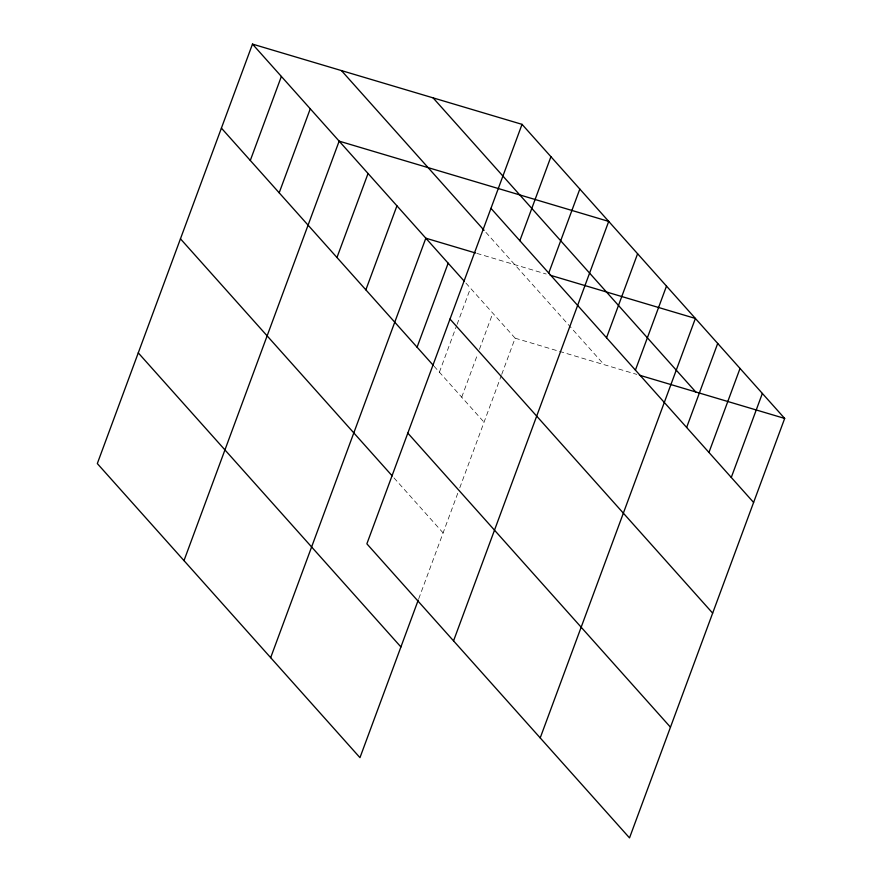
<?xml version="1.0" encoding="UTF-8"?>
<svg xmlns="http://www.w3.org/2000/svg" width="882" height="882" viewBox="0 0 882 882"><rect width="100%" height="100%" fill="white"/><g stroke="black" fill="none" stroke-linecap="round" stroke-linejoin="round"><path stroke-width="0.66" stroke-dasharray="4.41 3.31" d="M439.401 372.193L456.611 325.667M457.097 324.378L470.481 288.182M461.727 397.187L477.504 354.542M479.422 349.371L492.806 313.187M418.73 598.79L457.868 492.983M459.765 487.834L501.263 375.655M501.737 374.365L515.132 338.181L465.123 282.185M476.842 253.377L546.201 274.026M515.132 338.181L636.815 374.409M485.894 232.33L604.082 364.663M434.043 366.195L484.053 422.191M393.989 477.901L443.106 532.893"/><path stroke-width="1.32" d="M522.034 124.351L366.868 543.819L629.516 837.9L784.682 418.432L522.034 124.351L252.484 44.1L97.318 463.568L359.966 757.649L418.255 600.058M250.301 160.458L281.369 76.447M279.186 192.805L310.266 108.795M183.996 560.61L339.151 141.142L608.712 221.404L453.546 640.872M336.968 257.5L368.048 173.489M365.865 289.847L396.933 205.848M270.664 657.663L425.83 238.195L475.541 252.991M417.076 347.199L448.155 263.189M519.851 240.709L550.93 156.698M548.747 273.056L579.816 189.057M606.529 337.762L637.598 253.751M635.415 370.109L666.494 286.099M540.214 737.914L695.38 318.446L550.136 275.206M686.637 427.45L717.705 343.44M708.952 452.444L740.031 368.444M731.277 477.449L762.357 393.438M639.428 375.192L784.682 418.432M433.084 97.869L695.733 391.95M490.965 208.361L753.603 502.442M341.433 70.582L484.086 230.301M252.484 44.1L464.23 281.182M450.007 319.063L712.656 613.144M221.404 128.111L433.15 365.192M407.826 433.117L670.463 727.198M180.457 238.813L392.203 475.894M138.265 352.866L400.913 646.947"/></g></svg>
